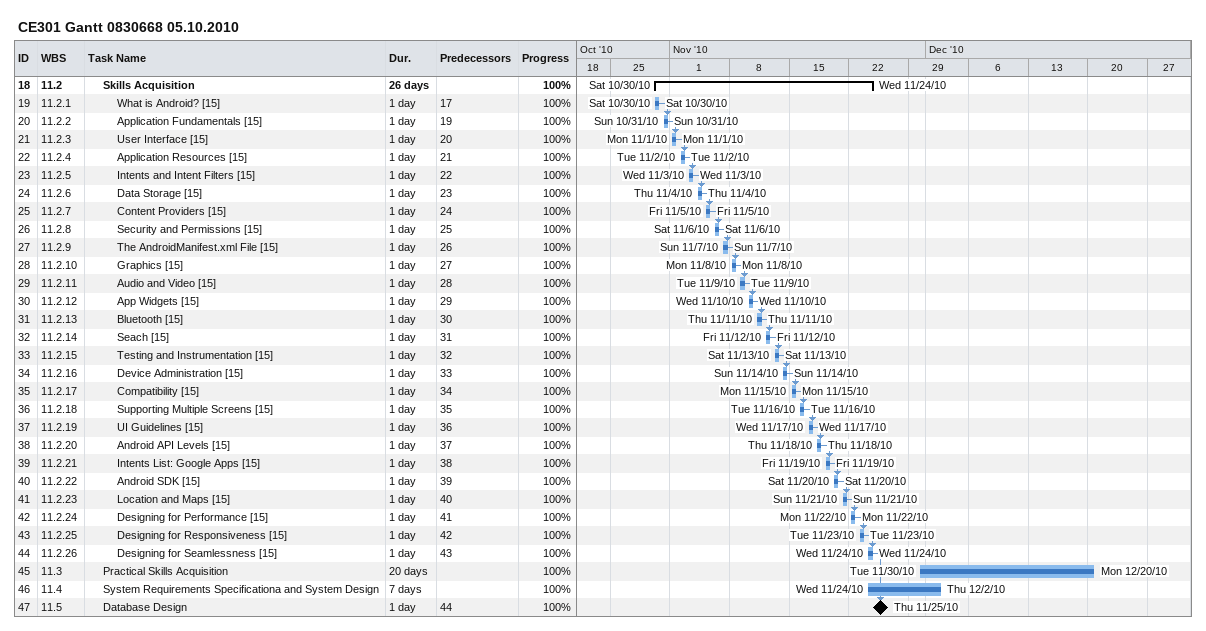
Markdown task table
CE301 Gantt 0830668 05.10.2010

| ID | WBS | Task | Duration | Start | Finish | Predecessors | % complete |
|---|---|---|---|---|---|---|---|
| 18 | 11.2 | **Skills Acquisition** | 26d | 2010-10-30 | 2010-11-24 |  | 100 |
| 19 | 11.2.1 | What is Android? [15] | 1d | 2010-10-30 | 2010-10-30 | 17 | 100 |
| 20 | 11.2.2 | Application Fundamentals [15] | 1d | 2010-10-31 | 2010-10-31 | 19 | 100 |
| 21 | 11.2.3 | User Interface [15] | 1d | 2010-11-01 | 2010-11-01 | 20 | 100 |
| 22 | 11.2.4 | Application Resources [15] | 1d | 2010-11-02 | 2010-11-02 | 21 | 100 |
| 23 | 11.2.5 | Intents and Intent Filters [15] | 1d | 2010-11-03 | 2010-11-03 | 22 | 100 |
| 24 | 11.2.6 | Data Storage [15] | 1d | 2010-11-04 | 2010-11-04 | 23 | 100 |
| 25 | 11.2.7 | Content Providers [15] | 1d | 2010-11-05 | 2010-11-05 | 24 | 100 |
| 26 | 11.2.8 | Security and Permissions [15] | 1d | 2010-11-06 | 2010-11-06 | 25 | 100 |
| 27 | 11.2.9 | The AndroidManifest.xml File [15] | 1d | 2010-11-07 | 2010-11-07 | 26 | 100 |
| 28 | 11.2.10 | Graphics [15] | 1d | 2010-11-08 | 2010-11-08 | 27 | 100 |
| 29 | 11.2.11 | Audio and Video [15] | 1d | 2010-11-09 | 2010-11-09 | 28 | 100 |
| 30 | 11.2.12 | App Widgets [15] | 1d | 2010-11-10 | 2010-11-10 | 29 | 100 |
| 31 | 11.2.13 | Bluetooth [15] | 1d | 2010-11-11 | 2010-11-11 | 30 | 100 |
| 32 | 11.2.14 | Seach [15] | 1d | 2010-11-12 | 2010-11-12 | 31 | 100 |
| 33 | 11.2.15 | Testing and Instrumentation [15] | 1d | 2010-11-13 | 2010-11-13 | 32 | 100 |
| 34 | 11.2.16 | Device Administration [15] | 1d | 2010-11-14 | 2010-11-14 | 33 | 100 |
| 35 | 11.2.17 | Compatibility [15] | 1d | 2010-11-15 | 2010-11-15 | 34 | 100 |
| 36 | 11.2.18 | Supporting Multiple Screens [15] | 1d | 2010-11-16 | 2010-11-16 | 35 | 100 |
| 37 | 11.2.19 | UI Guidelines [15] | 1d | 2010-11-17 | 2010-11-17 | 36 | 100 |
| 38 | 11.2.20 | Android API Levels [15] | 1d | 2010-11-18 | 2010-11-18 | 37 | 100 |
| 39 | 11.2.21 | Intents List: Google Apps [15] | 1d | 2010-11-19 | 2010-11-19 | 38 | 100 |
| 40 | 11.2.22 | Android SDK [15] | 1d | 2010-11-20 | 2010-11-20 | 39 | 100 |
| 41 | 11.2.23 | Location and Maps [15] | 1d | 2010-11-21 | 2010-11-21 | 40 | 100 |
| 42 | 11.2.24 | Designing for Performance [15] | 1d | 2010-11-22 | 2010-11-22 | 41 | 100 |
| 43 | 11.2.25 | Designing for Responsiveness [15] | 1d | 2010-11-23 | 2010-11-23 | 42 | 100 |
| 44 | 11.2.26 | Designing for Seamlessness [15] | 1d | 2010-11-24 | 2010-11-24 | 43 | 100 |
| 45 | 11.3 | Practical Skills Acquisition | 20d | 2010-11-30 | 2010-12-20 |  | 100 |
| 46 | 11.4 | System Requirements Specificationa and System Design | 7d | 2010-11-24 | 2010-12-02 |  | 100 |
| 47 | 11.5 | Database Design | 1d | 2010-11-25 | 2010-11-25 | 44 | 100 |
